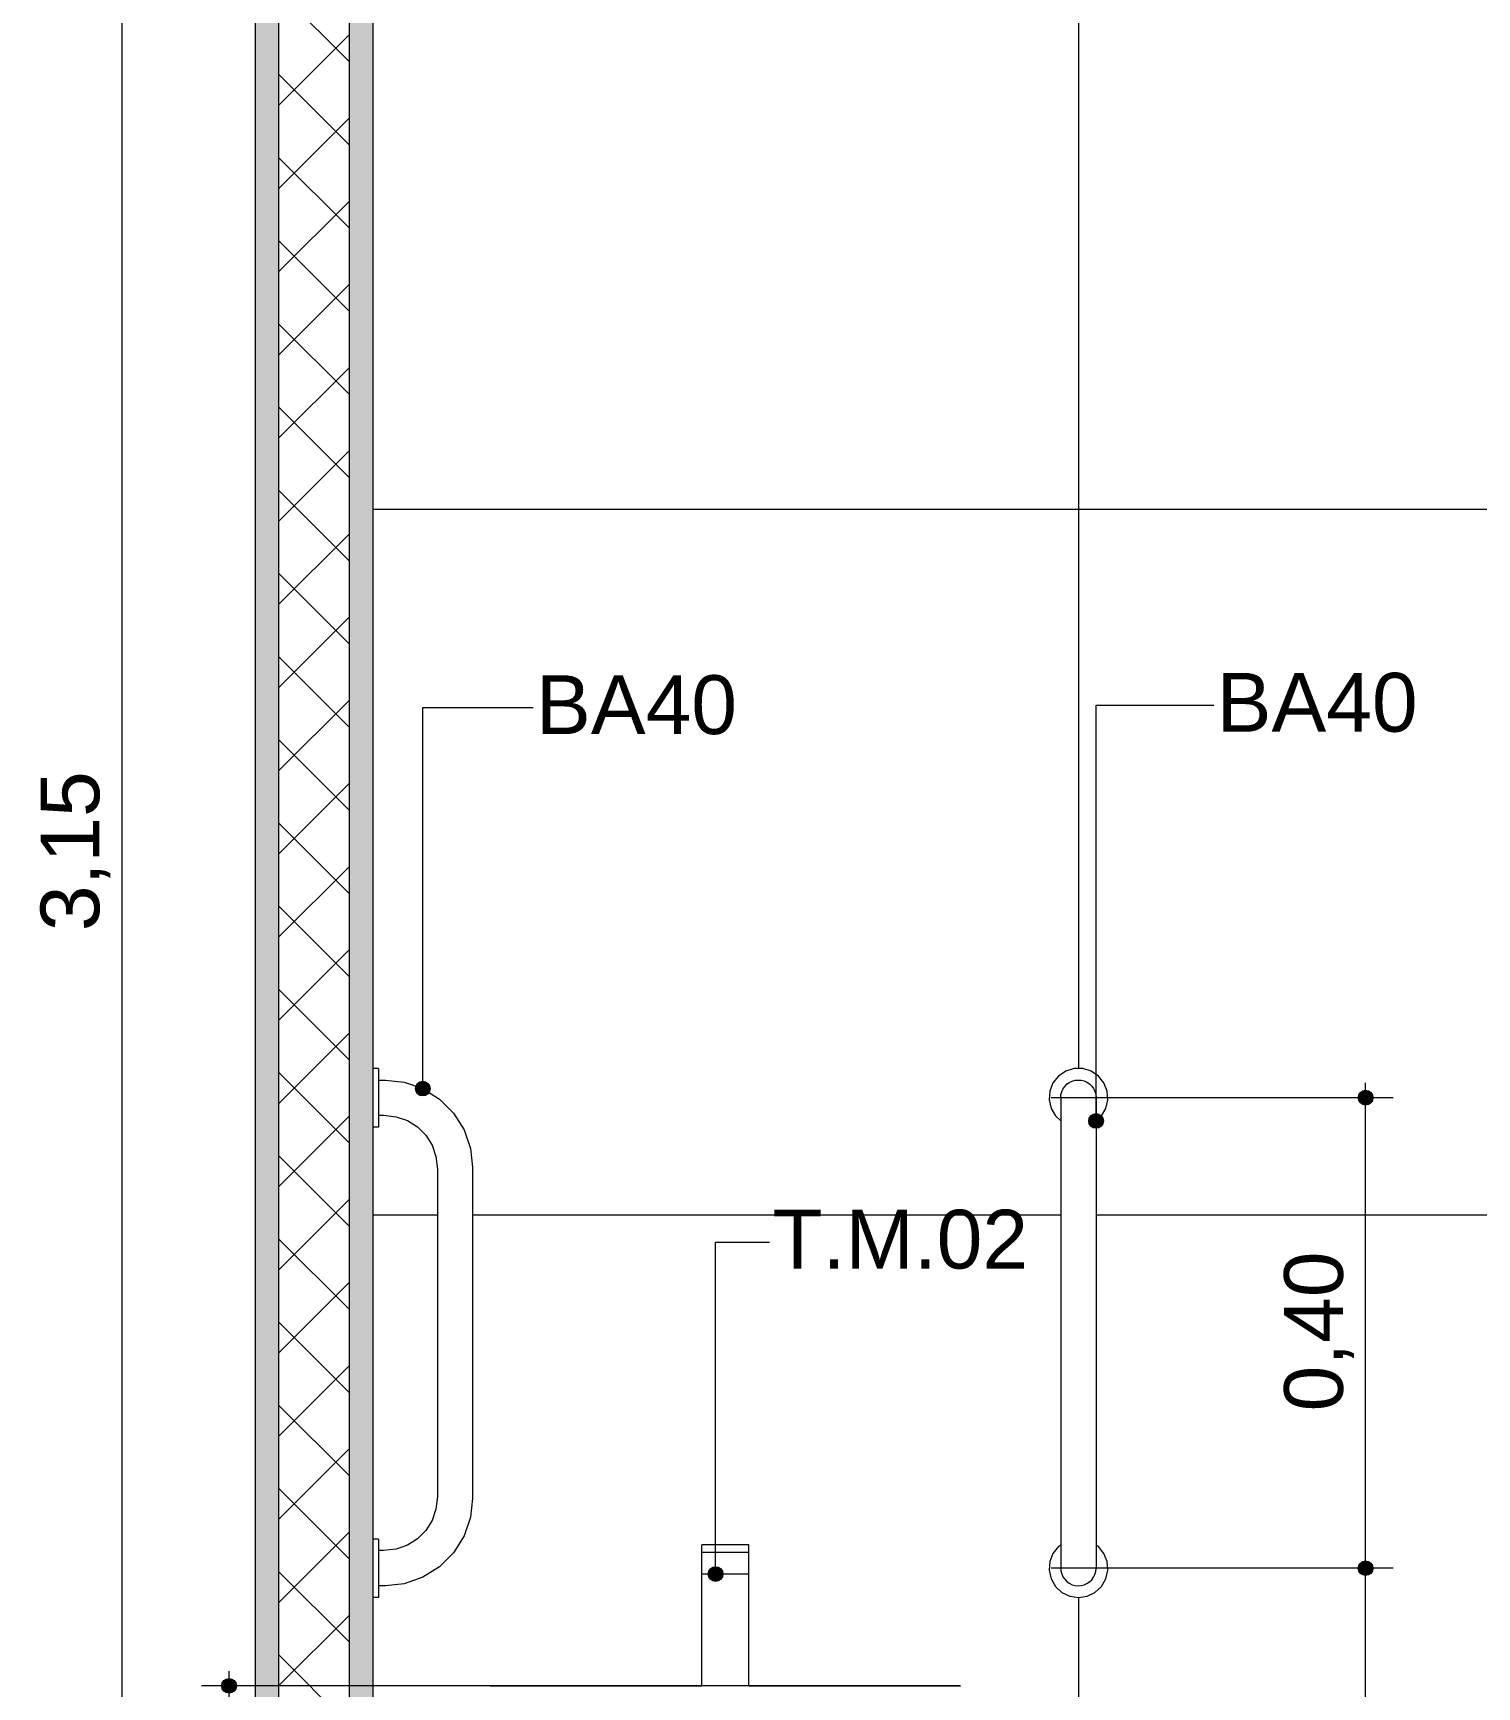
# Model space of a CAD drawing. Header units: metres. Extents: x -1.4 to 64, y -2.2 to 1.7.
# Drawn here: x 54.469 to 55.697, y -1.243 to 0.163 of the extents above; entities that cross this region are included whole.
import ezdxf

# ---------------------------------------------------------------- set-up
doc = ezdxf.new("R2010")
doc.units = ezdxf.units.M
doc.header["$MEASUREMENT"] = 0
for name, color, linetype in [('COTAS CORTE', 7, 'Continuous'), ('NOTAS-LAYOUT.EXEC', 7, 'Continuous'), ('PAREDE CONSTRUIR', 7, 'Continuous')]:
    doc.layers.add(name, color=color, linetype=linetype)
for name, color, linetype, lineweight, true_color in [('COTAS CORTE_Caneta_No__25', 7, 'Continuous', 13, 0x982312), ('LOUCAS-METAIS.ARQ_Caneta_No__96', 7, 'Continuous', 0, 0xb6b6b6), ('PAREDE CONSTRUIR_Caneta_No__97', 7, 'Continuous', 13, 0x6b6b6b)]:
    doc.layers.add(name, color=color, linetype=linetype, lineweight=lineweight, true_color=true_color)
for name, color, linetype, lineweight in [('NOTAS-LAYOUT.EXEC_Caneta_No__241', 7, 'Continuous', 13), ('NOTAS-LAYOUT.EXEC_Caneta_No__5', 7, 'Continuous', 20), ('PAREDE CONSTRUIR_Caneta_No__241', 7, 'Continuous', 13), ('PAREDE CONSTRUIR_Caneta_No__83', 84, 'Continuous', 0)]:
    doc.layers.add(name, color=color, linetype=linetype, lineweight=lineweight)
doc.styles.add('GENERATED_STYLE_1', font='arial.ttf')
doc.dimstyles.new('GENERATED_STYLE__1', dxfattribs={"dimtxt": 0.05, "dimasz": 0.02375, "dimexe": 0.18, "dimexo": 0.267183, "dimgap": 0, "dimtad": 1, "dimzin": 0, "dimdsep": 46, "dimtxsty": 'GENERATED_STYLE_1', "dimblk": 'ARROWHEAD_11', "dimblk1": 'ARROWHEAD_11', "dimblk2": 'ARROWHEAD_11', "dimcen": 0.09, "dimclrd": 256, "dimclre": 256, "dimclrt": 256, "dimadec": 0, "dimazin": 0, "dimtfac": 1, "dimtdec": 4, "dimtmove": 0, "dimatfit": 3, "dimfxl": 0, "dimtolj": 1, "dimtzin": 0, "dimarcsym": 0})

# ---------------------------------------------------------------- blocks, each defined once
blk = doc.blocks.new('*D163', base_point=(89.6575, -2.0419))
at = {"layer": 'COTAS CORTE_Caneta_No__25', "linetype": 'Continuous', "lineweight": 13, "true_color": 0x982312}
for points in [[(55.5958, -1.1419), (55.5962, -1.1442), (55.5976, -1.1463), (55.5996, -1.1476), (55.602, -1.1481), (55.6044, -1.1476), (55.6064, -1.1463), (55.6078, -1.1442), (55.6083, -1.1419), (55.6078, -1.1395), (55.6064, -1.1374), (55.6044, -1.1361), (55.602, -1.1356), (55.5996, -1.1361), (55.5976, -1.1374), (55.5962, -1.1395)], [(55.5958, -2.0419), (55.5962, -2.0442), (55.5976, -2.0463), (55.5996, -2.0476), (55.602, -2.0481), (55.6044, -2.0476), (55.6064, -2.0463), (55.6078, -2.0442), (55.6083, -2.0419), (55.6078, -2.0395), (55.6064, -2.0374), (55.6044, -2.0361), (55.602, -2.0356), (55.5996, -2.0361), (55.5976, -2.0374), (55.5962, -2.0395)]]:
    blk.add_hatch(color=24, dxfattribs=at).paths.add_polyline_path(points)
at = {"layer": 'COTAS CORTE_Caneta_No__25', "color": 24, "linetype": 'Continuous', "lineweight": 13, "true_color": 0x982312}
for p, q in [((55.5958, -1.1419), (55.3348, -1.1419)), ((55.602, -2.0356), (55.602, -1.1481)), ((55.6255, -1.1419), (55.6083, -1.1419)), ((55.5958, -2.0419), (55.3348, -2.0419)), ((55.602, -2.0544), (55.602, -2.0481)), ((55.6255, -2.0419), (55.6083, -2.0419))]:
    blk.add_line(p, q, dxfattribs=at)
for centre in [(55.602, -1.1419), (55.602, -2.0419)]:
    blk.add_circle(centre, 0.00625, dxfattribs=at)
at = {"layer": 'COTAS CORTE_Caneta_No__25', "color": 24, "lineweight": 13, "true_color": 0x982312, "insert": (55.592, -1.6586), "char_height": 0.05, "attachment_point": 7, "rotation": 90, "style": 'GENERATED_STYLE_1'}
blk.add_mtext('\\A1;{\\pql;\\fArial|b0|i0|c0|p0;\\W1.000000;0,90}', dxfattribs=at)
blk = doc.blocks.new('ARROWHEAD_11')
at = {"color": 0, "linetype": 'Continuous', "lineweight": 0}
blk.add_line((0, 0), (-1, 0), dxfattribs=at)
at = {"color": 0, "linetype": 'Continuous', "lineweight": 0, "const_width": 0.25, "flags": 128}
blk.add_lwpolyline([(-0.125, 0, 1), (0.125, 0, 1)], format="xyb", close=True, dxfattribs=at)
blk = doc.blocks.new('*D164', base_point=(89.6575, -2.0419))
at = {"layer": 'COTAS CORTE_Caneta_No__25', "linetype": 'Continuous', "lineweight": 13, "true_color": 0x982312}
for points in [[(55.5958, -0.7419), (55.5962, -0.7442), (55.5976, -0.7463), (55.5996, -0.7476), (55.602, -0.7481), (55.6044, -0.7476), (55.6064, -0.7463), (55.6078, -0.7442), (55.6083, -0.7419), (55.6078, -0.7395), (55.6064, -0.7374), (55.6044, -0.7361), (55.602, -0.7356), (55.5996, -0.7361), (55.5976, -0.7374), (55.5962, -0.7395)], [(55.5958, -1.1419), (55.5962, -1.1442), (55.5976, -1.1463), (55.5996, -1.1476), (55.602, -1.1481), (55.6044, -1.1476), (55.6064, -1.1463), (55.6078, -1.1442), (55.6083, -1.1419), (55.6078, -1.1395), (55.6064, -1.1374), (55.6044, -1.1361), (55.602, -1.1356), (55.5996, -1.1361), (55.5976, -1.1374), (55.5962, -1.1395)]]:
    blk.add_hatch(color=24, dxfattribs=at).paths.add_polyline_path(points)
at = {"layer": 'COTAS CORTE_Caneta_No__25', "color": 24, "linetype": 'Continuous', "lineweight": 13, "true_color": 0x982312}
for p, q in [((55.602, -0.7356), (55.602, -0.7294)), ((55.5958, -0.7419), (55.3348, -0.7419)), ((55.6255, -0.7419), (55.6083, -0.7419)), ((55.602, -1.1356), (55.602, -0.7481)), ((55.5958, -1.1419), (55.3348, -1.1419)), ((55.6255, -1.1419), (55.6083, -1.1419))]:
    blk.add_line(p, q, dxfattribs=at)
for centre in [(55.602, -0.7419), (55.602, -1.1419)]:
    blk.add_circle(centre, 0.00625, dxfattribs=at)
at = {"layer": 'COTAS CORTE_Caneta_No__25', "color": 24, "lineweight": 13, "true_color": 0x982312, "insert": (55.592, -1.0086), "char_height": 0.05, "attachment_point": 7, "rotation": 90, "style": 'GENERATED_STYLE_1'}
blk.add_mtext('\\A1;{\\pql;\\fArial|b0|i0|c0|p0;\\W1.000000;0,40}', dxfattribs=at)
blk = doc.blocks.new('*D167', base_point=(89.6575, -2.0419))
at = {"layer": 'COTAS CORTE_Caneta_No__25', "linetype": 'Continuous', "lineweight": 13, "true_color": 0x982312}
for points in [[(54.6295, -1.2419), (54.6299, -1.2442), (54.6313, -1.2463), (54.6333, -1.2476), (54.6357, -1.2481), (54.6381, -1.2476), (54.6401, -1.2463), (54.6415, -1.2442), (54.642, -1.2419), (54.6415, -1.2395), (54.6401, -1.2374), (54.6381, -1.2361), (54.6357, -1.2356), (54.6333, -1.2361), (54.6313, -1.2374), (54.6299, -1.2395)], [(54.6295, -2.0419), (54.6299, -2.0442), (54.6313, -2.0463), (54.6333, -2.0476), (54.6357, -2.0481), (54.6381, -2.0476), (54.6401, -2.0463), (54.6415, -2.0442), (54.642, -2.0419), (54.6415, -2.0395), (54.6401, -2.0374), (54.6381, -2.0361), (54.6357, -2.0356), (54.6333, -2.0361), (54.6313, -2.0374), (54.6299, -2.0395)]]:
    blk.add_hatch(color=24, dxfattribs=at).paths.add_polyline_path(points)
at = {"layer": 'COTAS CORTE_Caneta_No__25', "color": 24, "linetype": 'Continuous', "lineweight": 13, "true_color": 0x982312}
for p, q in [((54.6357, -1.2356), (54.6357, -1.2294)), ((54.6295, -1.2419), (54.6123, -1.2419)), ((54.6357, -2.0356), (54.6357, -1.2481)), ((54.9029, -1.2419), (54.642, -1.2419)), ((54.6295, -2.0419), (54.6123, -2.0419)), ((54.6357, -2.0544), (54.6357, -2.0481)), ((54.9029, -2.0419), (54.642, -2.0419))]:
    blk.add_line(p, q, dxfattribs=at)
for centre in [(54.6357, -1.2419), (54.6357, -2.0419)]:
    blk.add_circle(centre, 0.00625, dxfattribs=at)
at = {"layer": 'COTAS CORTE_Caneta_No__25', "color": 24, "lineweight": 13, "true_color": 0x982312, "insert": (54.6257, -1.7086), "char_height": 0.05, "attachment_point": 7, "rotation": 90, "style": 'GENERATED_STYLE_1'}
blk.add_mtext('\\A1;{\\pql;\\fArial|b0|i0|c0|p0;\\W1.000000;0,80}', dxfattribs=at)
blk = doc.blocks.new('*D168', base_point=(89.6575, -2.0419))
at = {"layer": 'COTAS CORTE_Caneta_No__25', "linetype": 'Continuous', "lineweight": 13, "true_color": 0x982312}
for points in [[(54.5384, 1.1081), (54.5389, 1.1058), (54.5403, 1.1037), (54.5423, 1.1024), (54.5447, 1.1019), (54.5471, 1.1024), (54.5491, 1.1037), (54.5505, 1.1058), (54.5509, 1.1081), (54.5505, 1.1105), (54.5491, 1.1126), (54.5471, 1.1139), (54.5447, 1.1144), (54.5423, 1.1139), (54.5403, 1.1126), (54.5389, 1.1105)], [(54.5384, -2.0419), (54.5389, -2.0442), (54.5403, -2.0463), (54.5423, -2.0476), (54.5447, -2.0481), (54.5471, -2.0476), (54.5491, -2.0463), (54.5505, -2.0442), (54.5509, -2.0419), (54.5505, -2.0395), (54.5491, -2.0374), (54.5471, -2.0361), (54.5447, -2.0356), (54.5423, -2.0361), (54.5403, -2.0374), (54.5389, -2.0395)]]:
    blk.add_hatch(color=24, dxfattribs=at).paths.add_polyline_path(points)
at = {"layer": 'COTAS CORTE_Caneta_No__25', "color": 24, "linetype": 'Continuous', "lineweight": 13, "true_color": 0x982312}
for p, q in [((54.5384, 1.1081), (54.5213, 1.1081)), ((54.5447, -2.0356), (54.5447, 1.1019)), ((54.8119, 1.1081), (54.5509, 1.1081)), ((54.5384, -2.0419), (54.5213, -2.0419)), ((54.5447, -2.0544), (54.5447, -2.0481)), ((54.8119, -2.0419), (54.5509, -2.0419))]:
    blk.add_line(p, q, dxfattribs=at)
for centre in [(54.5447, 1.1081), (54.5447, -2.0419)]:
    blk.add_circle(centre, 0.00625, dxfattribs=at)
at = {"layer": 'COTAS CORTE_Caneta_No__25', "color": 24, "lineweight": 13, "true_color": 0x982312, "char_height": 0.05, "attachment_point": 7, "rotation": 90, "style": 'GENERATED_STYLE_1'}
for s, insert in [('\\A1;{\\pql;\\fArial|b0|i0|c0|p0;\\W1.000000;0,01}', (54.5347, 0.9684)), ('\\A1;{\\pql;\\fArial|b0|i0|c0|p0;\\W1.000000;3,15}', (54.5347, -0.6003))]:
    blk.add_mtext(s, dxfattribs=dict(at, insert=insert))
blk = doc.blocks.new('Label_16_18', base_point=(55.3728, -0.7617))
at = {"layer": 'NOTAS-LAYOUT.EXEC', "linetype": 'Continuous', "lineweight": 0, "true_color": 0x000000}
blk.add_hatch(color=18, dxfattribs=at).paths.add_polyline_path([(55.3666, -0.7617), (55.3671, -0.7641), (55.3684, -0.7661), (55.3704, -0.7674), (55.3728, -0.7679), (55.3752, -0.7674), (55.3772, -0.7661), (55.3786, -0.7641), (55.3791, -0.7617), (55.3786, -0.7593), (55.3772, -0.7572), (55.3752, -0.7559), (55.3728, -0.7554), (55.3704, -0.7559), (55.3684, -0.7572), (55.3671, -0.7593)])
at = {"layer": 'NOTAS-LAYOUT.EXEC_Caneta_No__241', "color": 7, "linetype": 'Continuous', "lineweight": 13}
for p, q in [((55.3728, -0.7554), (55.3728, -0.4081)), ((55.3728, -0.4081), (55.4729, -0.4081))]:
    blk.add_line(p, q, dxfattribs=at)
at = {"layer": 'NOTAS-LAYOUT.EXEC_Caneta_No__5', "color": 7, "linetype": 'Continuous', "lineweight": 20}
blk.add_circle((55.3728, -0.7617), 0.00625, dxfattribs=at)
at = {"layer": 'NOTAS-LAYOUT.EXEC_Caneta_No__241', "color": 7, "lineweight": 13, "insert": (55.4754, -0.3808), "char_height": 0.05, "attachment_point": 1, "style": 'GENERATED_STYLE_1'}
blk.add_mtext('\\A1;{\\pql;\\pt0,241;\\fArial|b0|i0|c0|p0;\\W1.000000;BA40\\fArial|b0|i0|c0|p0;\\W1.000000;\\A1{\\H.66x;\\S^  ;}\\fArial|b0|i0|c0|p0;\\W1.000000;\\fArial|b0|i0|c0|p0;\\W1.000000;\\A1{\\H.66x;\\S^  ;}\\fArial|b0|i0|c0|p0;\\W1.000000;\\fArial|b0|i0|c0|p0;\\W1.000000;\\fArial|b0|i0|c0|p0;\\W1.000000;\\fArial|b0|i0|c0|p0;\\W1.000000;\\fArial|b0|i0|c0|p0;\\W1.000000;\\fArial|b0|i0|c0|p0;\\W1.000000;\\fArial|b0|i0|c0|p0;\\W1.000000;\\A1{\\H.66x;\\S^  ;}\\fArial|b0|i0|c0|p0;\\W1.000000;\\fArial|b0|i0|c0|p0;\\W1.000000;\\A1{\\H.66x;\\S^  ;}\\fArial|b0|i0|c0|p0;\\W1.000000;\\fArial|b0|i0|c0|p0;\\W1.000000;\\fArial|b0|i0|c0|p0;\\W1.000000;\\fArial|b0|i0|c0|p0;\\W1.000000;\\fArial|b0|i0|c0|p0;\\W1.000000;\\fArial|b0|i0|c0|p0;\\W1.000000;\\fArial|b0|i0|c0|p0;\\W1.000000;\\A1{\\H.66x;\\S^  ;}\\fArial|b0|i0|c0|p0;\\W1.000000;\\fArial|b0|i0|c0|p0;\\W1.000000;\\A1{\\H.66x;\\S^  ;}\\fArial|b0|i0|c0|p0;\\W1.000000;\\fArial|b0|i0|c0|p0;\\W1.000000;\\fArial|b0|i0|c0|p0;\\W1.000000;\\fArial|b0|i0|c0|p0;\\W1.000000;\\fArial|b0|i0|c0|p0;\\W1.000000;\\fArial|b0|i0|c0|p0;\\W1.000000;\\fArial|b0|i0|c0|p0;\\W1.000000;\\A1{\\H.66x;\\S^  ;}\\fArial|b0|i0|c0|p0;\\W1.000000;\\fArial|b0|i0|c0|p0;\\W1.000000;\\A1{\\H.66x;\\S^  ;}\\fArial|b0|i0|c0|p0;\\W1.000000;\\fArial|b0|i0|c0|p0;\\W1.000000;\\fArial|b0|i0|c0|p0;\\W1.000000;\\fArial|b0|i0|c0|p0;\\W1.000000;\\fArial|b0|i0|c0|p0;\\W1.000000;\\fArial|b0|i0|c0|p0;\\W1.000000;\\fArial|b0|i0|c0|p0;\\W1.000000;\\A1{\\H.66x;\\S^  ;}\\fArial|b0|i0|c0|p0;\\W1.000000;\\fArial|b0|i0|c0|p0;\\W1.000000;\\A1{\\H.66x;\\S^  ;}\\fArial|b0|i0|c0|p0;\\W1.000000;\\fArial|b0|i0|c0|p0;\\W1.000000;\\fArial|b0|i0|c0|p0;\\W1.000000;\\fArial|b0|i0|c0|p0;\\W1.000000;\\fArial|b0|i0|c0|p0;\\W1.000000;\\fArial|b0|i0|c0|p0;\\W1.000000;\\fArial|b0|i0|c0|p0;\\W1.000000;\\A1{\\H.66x;\\S^  ;}\\fArial|b0|i0|c0|p0;\\W1.000000;}', dxfattribs=at)
blk = doc.blocks.new('Label_18_18', base_point=(55.0494, -1.1469))
at = {"layer": 'NOTAS-LAYOUT.EXEC', "linetype": 'Continuous', "lineweight": 0, "true_color": 0x000000}
blk.add_hatch(color=18, dxfattribs=at).paths.add_polyline_path([(55.0431, -1.1469), (55.0436, -1.1492), (55.0449, -1.1513), (55.047, -1.1526), (55.0494, -1.1531), (55.0518, -1.1526), (55.0538, -1.1513), (55.0551, -1.1492), (55.0556, -1.1469), (55.0551, -1.1445), (55.0538, -1.1424), (55.0518, -1.1411), (55.0494, -1.1406), (55.047, -1.1411), (55.0449, -1.1424), (55.0436, -1.1445)])
at = {"layer": 'NOTAS-LAYOUT.EXEC_Caneta_No__241', "color": 7, "linetype": 'Continuous', "lineweight": 13}
for p, q in [((55.0494, -1.1406), (55.0494, -0.8646)), ((55.0494, -0.8646), (55.0952, -0.8646))]:
    blk.add_line(p, q, dxfattribs=at)
at = {"layer": 'NOTAS-LAYOUT.EXEC_Caneta_No__5', "color": 7, "linetype": 'Continuous', "lineweight": 20}
blk.add_circle((55.0494, -1.1469), 0.00625, dxfattribs=at)
at = {"layer": 'NOTAS-LAYOUT.EXEC_Caneta_No__241', "color": 7, "lineweight": 13, "insert": (55.0977, -0.8372), "char_height": 0.05, "attachment_point": 1, "style": 'GENERATED_STYLE_1'}
blk.add_mtext('\\A1;{\\pql;\\pt0,241;\\fArial|b0|i0|c0|p0;\\W1.000000;T.M.02\\fArial|b0|i0|c0|p0;\\W1.000000;\\A1{\\H.66x;\\S^  ;}\\fArial|b0|i0|c0|p0;\\W1.000000;\\fArial|b0|i0|c0|p0;\\W1.000000;\\A1{\\H.66x;\\S^  ;}\\fArial|b0|i0|c0|p0;\\W1.000000;\\fArial|b0|i0|c0|p0;\\W1.000000;\\fArial|b0|i0|c0|p0;\\W1.000000;\\fArial|b0|i0|c0|p0;\\W1.000000;\\fArial|b0|i0|c0|p0;\\W1.000000;\\fArial|b0|i0|c0|p0;\\W1.000000;\\fArial|b0|i0|c0|p0;\\W1.000000;\\A1{\\H.66x;\\S^  ;}\\fArial|b0|i0|c0|p0;\\W1.000000;\\fArial|b0|i0|c0|p0;\\W1.000000;\\A1{\\H.66x;\\S^  ;}\\fArial|b0|i0|c0|p0;\\W1.000000;\\fArial|b0|i0|c0|p0;\\W1.000000;\\fArial|b0|i0|c0|p0;\\W1.000000;\\fArial|b0|i0|c0|p0;\\W1.000000;\\fArial|b0|i0|c0|p0;\\W1.000000;\\fArial|b0|i0|c0|p0;\\W1.000000;\\fArial|b0|i0|c0|p0;\\W1.000000;\\A1{\\H.66x;\\S^  ;}\\fArial|b0|i0|c0|p0;\\W1.000000;\\fArial|b0|i0|c0|p0;\\W1.000000;\\A1{\\H.66x;\\S^  ;}\\fArial|b0|i0|c0|p0;\\W1.000000;\\fArial|b0|i0|c0|p0;\\W1.000000;\\fArial|b0|i0|c0|p0;\\W1.000000;\\fArial|b0|i0|c0|p0;\\W1.000000;\\fArial|b0|i0|c0|p0;\\W1.000000;\\fArial|b0|i0|c0|p0;\\W1.000000;\\fArial|b0|i0|c0|p0;\\W1.000000;\\A1{\\H.66x;\\S^  ;}\\fArial|b0|i0|c0|p0;\\W1.000000;\\fArial|b0|i0|c0|p0;\\W1.000000;\\A1{\\H.66x;\\S^  ;}\\fArial|b0|i0|c0|p0;\\W1.000000;\\fArial|b0|i0|c0|p0;\\W1.000000;\\fArial|b0|i0|c0|p0;\\W1.000000;\\fArial|b0|i0|c0|p0;\\W1.000000;\\fArial|b0|i0|c0|p0;\\W1.000000;\\fArial|b0|i0|c0|p0;\\W1.000000;\\fArial|b0|i0|c0|p0;\\W1.000000;\\A1{\\H.66x;\\S^  ;}\\fArial|b0|i0|c0|p0;\\W1.000000;\\fArial|b0|i0|c0|p0;\\W1.000000;\\A1{\\H.66x;\\S^  ;}\\fArial|b0|i0|c0|p0;\\W1.000000;\\fArial|b0|i0|c0|p0;\\W1.000000;\\fArial|b0|i0|c0|p0;\\W1.000000;\\fArial|b0|i0|c0|p0;\\W1.000000;\\fArial|b0|i0|c0|p0;\\W1.000000;\\fArial|b0|i0|c0|p0;\\W1.000000;\\fArial|b0|i0|c0|p0;\\W1.000000;\\A1{\\H.66x;\\S^  ;}\\fArial|b0|i0|c0|p0;\\W1.000000;}', dxfattribs=at)
blk = doc.blocks.new('Label_20_18', base_point=(54.8004, -0.7342))
at = {"layer": 'NOTAS-LAYOUT.EXEC', "linetype": 'Continuous', "lineweight": 0, "true_color": 0x000000}
blk.add_hatch(color=18, dxfattribs=at).paths.add_polyline_path([(54.7942, -0.7342), (54.7946, -0.7366), (54.796, -0.7386), (54.798, -0.74), (54.8004, -0.7404), (54.8028, -0.74), (54.8048, -0.7386), (54.8062, -0.7366), (54.8067, -0.7342), (54.8062, -0.7318), (54.8048, -0.7298), (54.8028, -0.7284), (54.8004, -0.7279), (54.798, -0.7284), (54.796, -0.7298), (54.7946, -0.7318)])
at = {"layer": 'NOTAS-LAYOUT.EXEC_Caneta_No__241', "color": 7, "linetype": 'Continuous', "lineweight": 13}
for p, q in [((54.8004, -0.7279), (54.8004, -0.4102)), ((54.8004, -0.4102), (54.8942, -0.4102))]:
    blk.add_line(p, q, dxfattribs=at)
at = {"layer": 'NOTAS-LAYOUT.EXEC_Caneta_No__5', "color": 7, "linetype": 'Continuous', "lineweight": 20}
blk.add_circle((54.8004, -0.7342), 0.00625, dxfattribs=at)
at = {"layer": 'NOTAS-LAYOUT.EXEC_Caneta_No__241', "color": 7, "lineweight": 13, "insert": (54.8967, -0.3828), "char_height": 0.05, "attachment_point": 1, "style": 'GENERATED_STYLE_1'}
blk.add_mtext('\\A1;{\\pql;\\pt0,241;\\fArial|b0|i0|c0|p0;\\W1.000000;BA40\\fArial|b0|i0|c0|p0;\\W1.000000;\\A1{\\H.66x;\\S^  ;}\\fArial|b0|i0|c0|p0;\\W1.000000;\\fArial|b0|i0|c0|p0;\\W1.000000;\\A1{\\H.66x;\\S^  ;}\\fArial|b0|i0|c0|p0;\\W1.000000;\\fArial|b0|i0|c0|p0;\\W1.000000;\\fArial|b0|i0|c0|p0;\\W1.000000;\\fArial|b0|i0|c0|p0;\\W1.000000;\\fArial|b0|i0|c0|p0;\\W1.000000;\\fArial|b0|i0|c0|p0;\\W1.000000;\\fArial|b0|i0|c0|p0;\\W1.000000;\\A1{\\H.66x;\\S^  ;}\\fArial|b0|i0|c0|p0;\\W1.000000;\\fArial|b0|i0|c0|p0;\\W1.000000;\\A1{\\H.66x;\\S^  ;}\\fArial|b0|i0|c0|p0;\\W1.000000;\\fArial|b0|i0|c0|p0;\\W1.000000;\\fArial|b0|i0|c0|p0;\\W1.000000;\\fArial|b0|i0|c0|p0;\\W1.000000;\\fArial|b0|i0|c0|p0;\\W1.000000;\\fArial|b0|i0|c0|p0;\\W1.000000;\\fArial|b0|i0|c0|p0;\\W1.000000;\\A1{\\H.66x;\\S^  ;}\\fArial|b0|i0|c0|p0;\\W1.000000;\\fArial|b0|i0|c0|p0;\\W1.000000;\\A1{\\H.66x;\\S^  ;}\\fArial|b0|i0|c0|p0;\\W1.000000;\\fArial|b0|i0|c0|p0;\\W1.000000;\\fArial|b0|i0|c0|p0;\\W1.000000;\\fArial|b0|i0|c0|p0;\\W1.000000;\\fArial|b0|i0|c0|p0;\\W1.000000;\\fArial|b0|i0|c0|p0;\\W1.000000;\\fArial|b0|i0|c0|p0;\\W1.000000;\\A1{\\H.66x;\\S^  ;}\\fArial|b0|i0|c0|p0;\\W1.000000;\\fArial|b0|i0|c0|p0;\\W1.000000;\\A1{\\H.66x;\\S^  ;}\\fArial|b0|i0|c0|p0;\\W1.000000;\\fArial|b0|i0|c0|p0;\\W1.000000;\\fArial|b0|i0|c0|p0;\\W1.000000;\\fArial|b0|i0|c0|p0;\\W1.000000;\\fArial|b0|i0|c0|p0;\\W1.000000;\\fArial|b0|i0|c0|p0;\\W1.000000;\\fArial|b0|i0|c0|p0;\\W1.000000;\\A1{\\H.66x;\\S^  ;}\\fArial|b0|i0|c0|p0;\\W1.000000;\\fArial|b0|i0|c0|p0;\\W1.000000;\\A1{\\H.66x;\\S^  ;}\\fArial|b0|i0|c0|p0;\\W1.000000;\\fArial|b0|i0|c0|p0;\\W1.000000;\\fArial|b0|i0|c0|p0;\\W1.000000;\\fArial|b0|i0|c0|p0;\\W1.000000;\\fArial|b0|i0|c0|p0;\\W1.000000;\\fArial|b0|i0|c0|p0;\\W1.000000;\\fArial|b0|i0|c0|p0;\\W1.000000;\\A1{\\H.66x;\\S^  ;}\\fArial|b0|i0|c0|p0;\\W1.000000;}', dxfattribs=at)

msp = doc.modelspace()

# ---------------------------------------------------------------- hatches: boundary and pattern name
at = {"layer": 'PAREDE CONSTRUIR', "linetype": 'Continuous', "lineweight": 0, "true_color": 0xffffff}
for points in [[(54.6578, 1.1081), (54.6578, -2.0419), (54.6778, -2.0419), (54.6778, 1.1081)], [(54.7578, 1.1081), (54.7378, 1.1081), (54.7378, -2.0419), (54.7578, -2.0419)]]:
    msp.add_hatch(color=7, dxfattribs=at).paths.add_polyline_path(points)
at = {"layer": 'PAREDE CONSTRUIR_Caneta_No__83', "linetype": 'Continuous', "lineweight": 0}
h = msp.add_hatch(dxfattribs=at)
h.set_pattern_fill('Placomur_0012', color=84, style=0, pattern_type=2)
h.set_pattern_definition([(45, (89.657527, -2.041855), (-0.03535534, 0.03535534), []), (135, (89.657527, -2.041855), (0.03535534, 0.03535534), [])])
h.paths.add_polyline_path([(54.6778, 1.1081), (54.6778, -2.0419), (54.7378, -2.0419), (54.7378, 1.1081)])
at = {"layer": 'PAREDE CONSTRUIR_Caneta_No__97', "linetype": 'Continuous', "lineweight": 13, "true_color": 0x6b6b6b}
h = msp.add_hatch(dxfattribs=at)
h.set_pattern_fill('Ceramica_60_x_60_0012', color=251, style=0, pattern_type=2)
h.set_pattern_definition([(0, (54.75783, -2.04186), (0, 0.6), []), (90, (54.75783, -2.04186), (-0.6, 0), [])])
h.paths.add_polyline_path([(54.7578, -2.0419), (56.8578, -2.0419), (56.8578, -1.3168), (56.8528, -1.3168), (56.8528, -1.3151), (56.8528, -1.3114), (56.8528, -1.3069), (56.7876, -1.3069), (56.785, -1.3066), (56.7825, -1.3059), (56.7801, -1.3047), (56.778, -1.3032), (56.7762, -1.3013), (56.7747, -1.2991), (56.7737, -1.2967), (56.773, -1.2942), (56.7729, -1.2916), (56.7731, -1.289), (56.7739, -1.2865), (56.775, -1.2841), (56.7765, -1.282), (56.7784, -1.2802), (56.7806, -1.2787), (56.783, -1.2777), (56.7855, -1.277), (56.7881, -1.2769), (56.8528, -1.2769), (56.8528, -1.2723), (56.8528, -1.2686), (56.8528, -1.2669), (56.8578, -1.2669), (56.8578, -0.9759), (56.8318, -0.9759), (56.8318, -0.9574), (56.8178, -0.9574), (56.8178, -0.9559), (56.8098, -0.9559), (56.8098, -0.9759), (56.7958, -0.9759), (56.7958, -0.9809), (56.7943, -0.9809), (56.7943, -1.1869), (56.7935, -1.1901), (56.7911, -1.1925), (56.7878, -1.1934), (56.7846, -1.1925), (56.7822, -1.1901), (56.7813, -1.1869), (56.7813, -0.9809), (56.7798, -0.9809), (56.7798, -0.9759), (56.7698, -0.9759), (56.7698, -0.9749), (56.7548, -0.9749), (56.7548, -0.9734), (56.7528, -0.9734), (56.7528, -0.9746), (56.7298, -0.9746), (56.7298, -1.0317), (56.7128, -1.0317), (56.7128, -0.9258), (56.7461, -0.9258), (56.7463, -0.9264), (56.7548, -0.9264), (56.7548, -0.9249), (56.7698, -0.9249), (56.7698, -0.9239), (56.7808, -0.9239), (56.7808, -0.9179), (56.7788, -0.9179), (56.7788, -0.8999), (56.7837, -0.8999), (56.7848, -0.8797), (56.7848, -0.3844), (56.7802, -0.3799), (56.7778, -0.3709), (56.7802, -0.3619), (56.7816, -0.3605), (56.7797, -0.3563), (56.7774, -0.3574), (56.7346, -0.2717), (56.7157, -0.2394), (56.7156, -0.2392), (56.7143, -0.2401), (56.7114, -0.236), (56.709, -0.2377), (56.6574, -0.164), (56.6598, -0.1623), (56.6569, -0.1582), (56.6791, -0.1427), (56.6792, -0.1427), (56.6955, -0.1557), (56.7299, -0.2048), (56.7364, -0.2245), (56.7364, -0.2246), (56.7355, -0.2252), (56.7368, -0.2274), (56.7554, -0.2615), (56.7848, -0.3223), (56.7848, 0.0761), (56.4058, 0.0761), (56.4058, 0.0751), (56.4448, 0.0751), (56.4448, 0.0721), (56.5148, 0.0721), (56.5148, 0.0601), (56.5048, 0.0601), (56.5048, 0.0581), (56.2848, 0.0581), (56.2848, 0.0601), (56.2748, 0.0601), (56.2748, 0.0721), (56.3448, 0.0721), (56.3448, 0.0751), (56.3838, 0.0751), (56.3838, 0.0761), (56.3728, 0.0761), (56.3728, 0.1001), (56.8498, 0.1001), (56.8498, 0.1181), (56.8478, 0.1181), (56.8478, 0.9981), (56.8578, 0.9981), (56.8578, 1.1081), (54.7578, 1.1081), (54.7578, -0.7171), (54.7628, -0.7171), (54.7628, -0.7269), (54.7687, -0.7269), (54.7845, -0.7286), (54.8004, -0.7342), (54.8147, -0.7431), (54.8265, -0.755), (54.8355, -0.7693), (54.841, -0.7851), (54.8428, -0.801), (54.8428, -1.0827), (54.841, -1.0986), (54.8355, -1.1144), (54.8265, -1.1287), (54.8147, -1.1406), (54.8004, -1.1495), (54.7845, -1.1551), (54.7687, -1.1569), (54.7628, -1.1569), (54.7628, -1.1669), (54.7578, -1.1669)])
h.paths.add_polyline_path([(54.8277, -1.2918), (54.8277, -1.2889), (54.8287, -1.2826), (54.8309, -1.2767), (54.834, -1.2712), (54.8381, -1.2663), (54.8429, -1.2622), (54.8456, -1.2606), (54.8471, -1.2597), (54.8497, -1.2575), (54.8518, -1.2549), (54.8532, -1.2524), (54.8571, -1.2445), (54.8573, -1.2438), (54.8576, -1.242), (54.8577, -1.2419), (54.8577, -1.2418), (55.0377, -1.2418), (55.0377, -1.1219), (55.0777, -1.1219), (55.0777, -1.2418), (55.2577, -1.2418), (55.2577, -1.2419), (55.2578, -1.242), (55.2581, -1.2438), (55.2583, -1.2445), (55.2621, -1.2524), (55.2635, -1.2549), (55.2657, -1.2575), (55.2683, -1.2597), (55.2698, -1.2606), (55.2725, -1.2622), (55.2773, -1.2663), (55.2814, -1.2712), (55.2845, -1.2767), (55.2866, -1.2826), (55.2877, -1.2889), (55.2877, -1.2918), (55.2877, -1.2919), (55.2777, -1.2919), (55.2777, -1.2984), (55.2754, -1.3114), (55.2709, -1.3237), (55.2644, -1.3351), (55.2559, -1.3452), (55.2458, -1.3537), (55.2411, -1.3564), (55.2275, -1.3645), (55.1981, -1.3757), (55.1671, -1.3816), (55.1488, -1.3819), (55.0787, -1.3819), (55.0787, -1.4019), (55.0367, -1.4019), (55.0367, -1.3819), (54.9666, -1.3819), (54.9482, -1.3816), (54.9173, -1.3757), (54.8879, -1.3645), (54.8743, -1.3564), (54.8696, -1.3537), (54.8595, -1.3452), (54.851, -1.3351), (54.8445, -1.3237), (54.84, -1.3114), (54.8377, -1.2984), (54.8377, -1.2919), (54.8277, -1.2918)], flags=0)
h.paths.add_polyline_path([(55.3329, -0.7437), (55.3335, -0.7363), (55.3362, -0.7294), (55.3408, -0.7235), (55.347, -0.7193), (55.3541, -0.7171), (55.3616, -0.7171), (55.3687, -0.7193), (55.3748, -0.7235), (55.3795, -0.7294), (55.3822, -0.7363), (55.3828, -0.7437), (55.3811, -0.751), (55.3774, -0.7574), (55.3728, -0.7617), (55.3728, -1.1222), (55.3748, -1.1235), (55.3795, -1.1294), (55.3822, -1.1363), (55.3828, -1.1437), (55.3811, -1.151), (55.3774, -1.1574), (55.3719, -1.1625), (55.3652, -1.1657), (55.3578, -1.1669), (55.3505, -1.1657), (55.3437, -1.1625), (55.3383, -1.1574), (55.3346, -1.151), (55.3329, -1.1437), (55.3335, -1.1363), (55.3362, -1.1294), (55.3408, -1.1235), (55.3428, -1.1222), (55.3428, -0.7617), (55.3383, -0.7574), (55.3346, -0.751)], flags=0)
h.paths.add_polyline_path([(55.9846, -1.301), (55.9829, -1.2937), (55.9835, -1.2863), (55.9862, -1.2794), (55.9908, -1.2735), (55.9928, -1.2722), (55.9928, -0.6117), (55.9883, -0.6074), (55.9846, -0.601), (55.9829, -0.5937), (55.9835, -0.5863), (55.9862, -0.5794), (55.9908, -0.5735), (55.997, -0.5693), (56.0041, -0.5671), (56.0116, -0.5671), (56.0187, -0.5693), (56.0248, -0.5735), (56.0295, -0.5794), (56.0322, -0.5863), (56.0328, -0.5937), (56.0311, -0.601), (56.0274, -0.6074), (56.0228, -0.6117), (56.0228, -1.2722), (56.0248, -1.2735), (56.0295, -1.2794), (56.0322, -1.2863), (56.0328, -1.2937), (56.0311, -1.301), (56.0274, -1.3074), (56.0219, -1.3125), (56.0152, -1.3157), (56.0078, -1.3169), (56.0005, -1.3157), (55.9937, -1.3125), (55.9883, -1.3074)], flags=0)
h.paths.add_polyline_path([(56.0511, -1.6778), (56.0485, -1.6778), (56.0485, -1.5778), (56.0971, -1.5778), (56.0971, -1.5785), (56.0971, -1.5807), (56.0971, -1.5819), (56.6998, -1.5819), (56.6998, -1.5778), (56.7485, -1.5778), (56.7485, -1.5785), (56.7485, -1.5807), (56.7485, -1.5839), (56.7485, -1.5878), (56.7485, -1.6678), (56.7485, -1.6716), (56.7485, -1.6748), (56.7485, -1.677), (56.7485, -1.6778), (56.7458, -1.6778), (56.7458, -1.6498), (56.7379, -1.6498), (56.7379, -1.6539), (56.7381, -1.6617), (56.7381, -1.6695), (56.7381, -1.6845), (56.7381, -1.6983), (56.7381, -1.7046), (56.7381, -1.7115), (56.7381, -1.7157), (56.7381, -1.7204), (56.7381, -1.7244), (56.7381, -1.7278), (56.7381, -1.7304), (56.7381, -1.7323), (56.7381, -1.7335), (56.7378, -1.736), (56.7378, -1.7366), (56.7374, -1.7379), (56.737, -1.7395), (56.7367, -1.7401), (56.7362, -1.7418), (56.7331, -1.746), (56.729, -1.7488), (56.7242, -1.7498), (56.7241, -1.7498), (56.7194, -1.7488), (56.7153, -1.746), (56.7122, -1.7418), (56.7105, -1.7366), (56.7105, -1.735), (56.7104, -1.7335), (56.7104, -1.7323), (56.7105, -1.7304), (56.7105, -1.7278), (56.7105, -1.7244), (56.7105, -1.7204), (56.7105, -1.7157), (56.7105, -1.7104), (56.7105, -1.7046), (56.7105, -1.6983), (56.7105, -1.6845), (56.7105, -1.6695), (56.7105, -1.6617), (56.7107, -1.6539), (56.7107, -1.6498), (56.7025, -1.6498), (56.7025, -1.6716), (56.7025, -1.6748), (56.7025, -1.677), (56.7025, -1.6778), (56.6998, -1.6778), (56.6998, -1.6157), (56.6618, -1.6157), (56.655, -1.6154), (56.1426, -1.6154), (56.1358, -1.6157), (56.0971, -1.6157), (56.0971, -1.6678), (56.0971, -1.6716), (56.0971, -1.6748), (56.0971, -1.677), (56.0971, -1.6778), (56.0945, -1.6778), (56.0945, -1.6498), (56.0865, -1.6498), (56.0865, -1.6539), (56.0867, -1.6617), (56.0867, -1.6695), (56.0867, -1.6845), (56.0867, -1.6983), (56.0867, -1.7046), (56.0867, -1.7157), (56.0867, -1.7204), (56.0867, -1.7244), (56.0867, -1.7278), (56.0867, -1.7304), (56.0867, -1.7323), (56.0867, -1.7335), (56.0865, -1.736), (56.0865, -1.7366), (56.0861, -1.7379), (56.0856, -1.7395), (56.0854, -1.7401), (56.0848, -1.7418), (56.0818, -1.746), (56.0776, -1.7488), (56.0729, -1.7498), (56.0728, -1.7498), (56.068, -1.7488), (56.0639, -1.746), (56.0608, -1.7418), (56.0592, -1.7366), (56.0592, -1.735), (56.0591, -1.7335), (56.0591, -1.7323), (56.0591, -1.7304), (56.0591, -1.7278), (56.0591, -1.7244), (56.0591, -1.7204), (56.0591, -1.7157), (56.0591, -1.7104), (56.0591, -1.7046), (56.0591, -1.6983), (56.0591, -1.6845), (56.0591, -1.6695), (56.0591, -1.6617), (56.0593, -1.6539), (56.0593, -1.6498), (56.0511, -1.6498), (56.0511, -1.6678), (56.0511, -1.6716), (56.0511, -1.6748), (56.0511, -1.677)], flags=0)
h = msp.add_hatch(dxfattribs=at)
h.set_pattern_fill('Ceramica_60_x_60_0012', color=251, style=0, pattern_type=2)
h.set_pattern_definition([(360, (54.75783, -2.04186), (0, 0.6), []), (90, (54.75783, -2.04186), (-0.6, 0), [])])
h.paths.add_polyline_path([(54.7628, -0.7669), (54.7578, -0.7669), (54.7578, -1.1171), (54.7628, -1.1171), (54.7628, -1.1269), (54.767, -1.1269), (54.7778, -1.1256), (54.7873, -1.1223), (54.7958, -1.117), (54.8029, -1.1099), (54.8083, -1.1013), (54.8116, -1.0918), (54.8128, -1.081), (54.8128, -0.8027), (54.8116, -0.7919), (54.8083, -0.7824), (54.8029, -0.7739), (54.7958, -0.7667), (54.7873, -0.7614), (54.7778, -0.7581), (54.767, -0.7569), (54.7628, -0.7569)])

# ---------------------------------------------------------------- linework, layer by layer
at = {"layer": 'LOUCAS-METAIS.ARQ_Caneta_No__96', "color": 253, "linetype": 'Continuous', "lineweight": 0, "true_color": 0xb6b6b6}
for p, q in [((54.7628, -0.7171), (54.7578, -0.7171)), ((54.7628, -0.7171), (54.7628, -0.7193)), ((54.7628, -0.7193), (54.7628, -0.7235)), ((54.7628, -0.7235), (54.7628, -0.7294)), ((54.7628, -0.7269), (54.7687, -0.7269)), ((54.7628, -0.7294), (54.7628, -0.7363)), ((54.7687, -0.7269), (54.7845, -0.7286)), ((54.7845, -0.7286), (54.8004, -0.7342)), ((55.3362, -0.7294), (55.3335, -0.7363)), ((55.3408, -0.7235), (55.3362, -0.7294)), ((55.347, -0.7193), (55.3408, -0.7235)), ((55.3462, -0.7324), (55.348, -0.7305)), ((55.3541, -0.7171), (55.347, -0.7193)), ((55.348, -0.7305), (55.3501, -0.729)), ((55.3501, -0.729), (55.3525, -0.7279)), ((55.3525, -0.7279), (55.355, -0.7271)), ((55.3616, -0.7171), (55.3541, -0.7171)), ((55.355, -0.7271), (55.3576, -0.7269)), ((55.3576, -0.7269), (55.3602, -0.727)), ((55.3602, -0.727), (55.3627, -0.7277)), ((55.3687, -0.7193), (55.3616, -0.7171)), ((55.3627, -0.7277), (55.3651, -0.7287)), ((55.3651, -0.7287), (55.3673, -0.7302)), ((55.3673, -0.7302), (55.3692, -0.732)), ((55.3748, -0.7235), (55.3687, -0.7193)), ((55.3795, -0.7294), (55.3748, -0.7235)), ((55.3822, -0.7363), (55.3795, -0.7294)), ((54.7628, -0.7363), (54.7628, -0.7437)), ((54.7628, -0.7437), (54.7628, -0.751)), ((54.8004, -0.7342), (54.8147, -0.7431)), ((54.8147, -0.7431), (54.8265, -0.755)), ((55.3335, -0.7363), (55.3329, -0.7437)), ((55.3329, -0.7437), (55.3346, -0.751)), ((55.3428, -0.7421), (55.343, -0.7395)), ((55.3428, -0.7421), (55.3428, -0.7436)), ((55.3428, -0.7436), (55.3428, -0.748)), ((55.343, -0.7395), (55.3436, -0.737)), ((55.3436, -0.737), (55.3447, -0.7346)), ((55.3447, -0.7346), (55.3462, -0.7324)), ((55.3692, -0.732), (55.3707, -0.7341)), ((55.3707, -0.7341), (55.3718, -0.7365)), ((55.3718, -0.7365), (55.3726, -0.739)), ((55.3726, -0.739), (55.3728, -0.7416)), ((55.3728, -0.7416), (55.3728, -0.7431)), ((55.3728, -0.7431), (55.3728, -0.7476)), ((55.3811, -0.751), (55.3828, -0.7437)), ((55.3828, -0.7437), (55.3822, -0.7363)), ((54.7628, -0.751), (54.7628, -0.7574)), ((54.7628, -0.7569), (54.767, -0.7569)), ((54.7628, -0.7574), (54.7628, -0.7625)), ((54.767, -0.7569), (54.7778, -0.7581)), ((54.7778, -0.7581), (54.7873, -0.7614)), ((54.8265, -0.755), (54.8355, -0.7693)), ((55.3346, -0.751), (55.3383, -0.7574)), ((55.3383, -0.7574), (55.3428, -0.7617)), ((55.3428, -0.748), (55.3428, -0.7552)), ((55.3428, -0.7552), (55.3428, -0.7646)), ((55.3728, -0.7476), (55.3728, -0.7547)), ((55.3728, -0.7547), (55.3728, -0.7643)), ((55.3728, -0.7617), (55.3774, -0.7574)), ((55.3774, -0.7574), (55.3811, -0.751)), ((54.7628, -0.7669), (54.7578, -0.7669)), ((54.7628, -0.7625), (54.7628, -0.7657)), ((54.7628, -0.7657), (54.7628, -0.7669)), ((54.7873, -0.7614), (54.7958, -0.7667)), ((54.7958, -0.7667), (54.8029, -0.7739)), ((54.8355, -0.7693), (54.841, -0.7851)), ((55.3428, -0.7646), (55.3428, -0.7759)), ((55.3728, -0.7643), (55.3728, -0.7757)), ((54.8029, -0.7739), (54.8083, -0.7824)), ((54.8083, -0.7824), (54.8116, -0.7919)), ((54.841, -0.7851), (54.8428, -0.801)), ((55.3428, -0.7759), (55.3428, -0.7886)), ((55.3728, -0.7757), (55.3728, -0.7884)), ((54.8116, -0.7919), (54.8128, -0.8027)), ((54.8428, -0.801), (54.8428, -1.0827)), ((55.3428, -0.7886), (55.3428, -0.8019)), ((55.3728, -0.7884), (55.3728, -0.8018)), ((54.8128, -0.8027), (54.8128, -1.081)), ((55.3428, -0.8019), (55.3428, -1.0818)), ((55.3728, -0.8018), (55.3728, -1.0819)), ((54.8128, -1.081), (54.8116, -1.0918)), ((55.3428, -1.0818), (55.3428, -1.0951)), ((55.3728, -1.0819), (55.3728, -1.0953)), ((54.8116, -1.0918), (54.8083, -1.1013)), ((54.8428, -1.0827), (54.841, -1.0986)), ((55.3428, -1.0951), (55.3428, -1.1078)), ((55.3728, -1.0953), (55.3728, -1.108)), ((54.8029, -1.1099), (54.7958, -1.117)), ((54.8083, -1.1013), (54.8029, -1.1099)), ((54.841, -1.0986), (54.8355, -1.1144)), ((55.3428, -1.1078), (55.3428, -1.1191)), ((55.3728, -1.108), (55.3728, -1.1194)), ((54.7628, -1.1171), (54.7578, -1.1171)), ((54.7628, -1.1171), (54.7628, -1.1193)), ((54.7628, -1.1193), (54.7628, -1.1235)), ((54.7628, -1.1235), (54.7628, -1.1294)), ((54.7873, -1.1223), (54.7778, -1.1256)), ((54.7958, -1.117), (54.7873, -1.1223)), ((54.8355, -1.1144), (54.8265, -1.1287)), ((55.0377, -1.1285), (55.0377, -1.1219)), ((55.0777, -1.1219), (55.0377, -1.1219)), ((55.0777, -1.1285), (55.0777, -1.1219)), ((55.3408, -1.1235), (55.3362, -1.1294)), ((55.3428, -1.1222), (55.3408, -1.1235)), ((55.3428, -1.1191), (55.3428, -1.1286)), ((55.3728, -1.1194), (55.3728, -1.129)), ((55.3748, -1.1235), (55.3728, -1.1222)), ((55.3795, -1.1294), (55.3748, -1.1235)), ((54.767, -1.1269), (54.7628, -1.1269)), ((54.7628, -1.1294), (54.7628, -1.1363)), ((54.7628, -1.1363), (54.7628, -1.1437)), ((54.7778, -1.1256), (54.767, -1.1269)), ((54.8265, -1.1287), (54.8147, -1.1406)), ((55.0377, -1.1469), (55.0377, -1.1285)), ((55.0777, -1.1285), (55.0377, -1.1285)), ((55.0777, -1.1469), (55.0777, -1.1285)), ((55.3335, -1.1363), (55.3329, -1.1437)), ((55.3362, -1.1294), (55.3335, -1.1363)), ((55.3428, -1.1286), (55.3428, -1.1357)), ((55.3428, -1.1357), (55.3428, -1.1401)), ((55.3728, -1.129), (55.3728, -1.1362)), ((55.3728, -1.1362), (55.3728, -1.1406)), ((55.3822, -1.1363), (55.3795, -1.1294)), ((55.3828, -1.1437), (55.3822, -1.1363)), ((54.7628, -1.1437), (54.7628, -1.151)), ((54.7628, -1.151), (54.7628, -1.1574)), ((54.8004, -1.1495), (54.7845, -1.1551)), ((54.8147, -1.1406), (54.8004, -1.1495)), ((55.0377, -1.2419), (55.0377, -1.1469)), ((55.0777, -1.1469), (55.0377, -1.1469)), ((55.0777, -1.2419), (55.0777, -1.1469)), ((55.3329, -1.1437), (55.3346, -1.151)), ((55.3346, -1.151), (55.3383, -1.1574)), ((55.3428, -1.1401), (55.3428, -1.1416)), ((55.3428, -1.1416), (55.343, -1.1442)), ((55.343, -1.1442), (55.3436, -1.1467)), ((55.3436, -1.1467), (55.3447, -1.1491)), ((55.3447, -1.1491), (55.3462, -1.1513)), ((55.3462, -1.1513), (55.348, -1.1532)), ((55.3673, -1.1535), (55.3692, -1.1517)), ((55.3692, -1.1517), (55.3707, -1.1496)), ((55.3707, -1.1496), (55.3718, -1.1472)), ((55.3718, -1.1472), (55.3726, -1.1447)), ((55.3726, -1.1447), (55.3728, -1.1421)), ((55.3728, -1.1406), (55.3728, -1.1421)), ((55.3774, -1.1574), (55.3811, -1.151)), ((55.3811, -1.151), (55.3828, -1.1437)), ((54.7628, -1.1669), (54.7578, -1.1669)), ((54.7687, -1.1569), (54.7628, -1.1569)), ((54.7628, -1.1574), (54.7628, -1.1625)), ((54.7628, -1.1625), (54.7628, -1.1657)), ((54.7628, -1.1657), (54.7628, -1.1669)), ((54.7845, -1.1551), (54.7687, -1.1569)), ((55.3383, -1.1574), (55.3437, -1.1625)), ((55.3437, -1.1625), (55.3505, -1.1657)), ((55.348, -1.1532), (55.3501, -1.1547)), ((55.3501, -1.1547), (55.3525, -1.1559)), ((55.3505, -1.1657), (55.3578, -1.1669)), ((55.3525, -1.1559), (55.355, -1.1566)), ((55.355, -1.1566), (55.3576, -1.1569)), ((55.3576, -1.1569), (55.3602, -1.1567)), ((55.3578, -1.1669), (55.3652, -1.1657)), ((55.3602, -1.1567), (55.3627, -1.156)), ((55.3627, -1.156), (55.3651, -1.155)), ((55.3651, -1.155), (55.3673, -1.1535)), ((55.3652, -1.1657), (55.3719, -1.1625)), ((55.3719, -1.1625), (55.3774, -1.1574)), ((54.8577, -1.2419), (54.8577, -1.2418)), ((54.8577, -1.2418), (55.0377, -1.2418)), ((54.8602, -1.2419), (54.8577, -1.2419)), ((54.8577, -1.2419), (54.8577, -1.2419)), ((54.8676, -1.2419), (54.8602, -1.2419)), ((54.8795, -1.2419), (54.8676, -1.2419)), ((54.8955, -1.2419), (54.8795, -1.2419)), ((54.9147, -1.2419), (54.8955, -1.2419)), ((54.9696, -1.2419), (54.9147, -1.2419)), ((55.0279, -1.2419), (54.9696, -1.2419)), ((55.0875, -1.2419), (55.0279, -1.2419)), ((55.0777, -1.2418), (55.2577, -1.2418)), ((55.1458, -1.2419), (55.0875, -1.2419)), ((55.2007, -1.2419), (55.1458, -1.2419)), ((55.2199, -1.2419), (55.2007, -1.2419)), ((55.2358, -1.2419), (55.2199, -1.2419)), ((55.2478, -1.2419), (55.2358, -1.2419)), ((55.2552, -1.2419), (55.2478, -1.2419)), ((55.2577, -1.2419), (55.2552, -1.2419)), ((55.2577, -1.2418), (55.2577, -1.2419)), ((55.2577, -1.2419), (55.2577, -1.2419))]:
    msp.add_line(p, q, dxfattribs=at)
at = {"layer": 'PAREDE CONSTRUIR_Caneta_No__241', "color": 7, "linetype": 'Continuous', "lineweight": 13}
for p, q in [((54.6778, 1.1081), (54.6778, -2.0419)), ((54.7378, 1.1081), (54.7378, -2.0419)), ((54.7578, 1.1081), (54.7578, -2.0419))]:
    msp.add_line(p, q, dxfattribs=at)
at = {"layer": 'PAREDE CONSTRUIR_Caneta_No__241', "color": 7, "linetype": 'Continuous', "lineweight": 13, "flags": 128}
msp.add_lwpolyline([(54.6578, 1.1081), (54.6578, 0.1086), (54.6578, 0.0986), (54.6578, -2.0389), (54.6578, -2.0419)], dxfattribs=at)

# ---------------------------------------------------------------- block references
at = {"layer": 'NOTAS-LAYOUT.EXEC', "color": 7, "linetype": 'Continuous', "lineweight": 13}
for name, p in [('Label_20_18', (54.8004, -0.7342)), ('Label_16_18', (55.3728, -0.7617)), ('Label_18_18', (55.0494, -1.1469))]:
    msp.add_blockref(name, p, dxfattribs=at)

# ---------------------------------------------------------------- dimensions: what is measured, and where the dimension line sits
at = {"layer": 'COTAS CORTE', "color": 24, "linetype": 'Continuous', "lineweight": 13, "true_color": 0x982312}
for base, p1, p2, picture, middle in [((54.5447, 1.1081), (54.7578, -2.0419), (55.8078, 1.1081), '*D168', (54.5097, -0.5356)), ((55.602, -0.7419), (55.3578, -1.1419), (55.3578, -0.7419), '*D164', (55.567, -0.9439)), ((55.602, -1.1419), (54.7578, -2.0419), (55.3578, -1.1419), '*D163', (55.567, -1.5939)), ((54.6357, -1.2419), (54.7578, -2.0419), (54.8736, -1.2419), '*D167', (54.6007, -1.6439))]:
    dim = msp.add_linear_dim(base=base, p1=p1, p2=p2, angle=90, dimstyle='GENERATED_STYLE__1', dxfattribs=at)
    dim.commit()
    dim.dimension.update_dxf_attribs({"geometry": picture, "text_midpoint": middle, "dimtype": 160, "text_rotation": 90})

doc.saveas('drawing.dxf')
